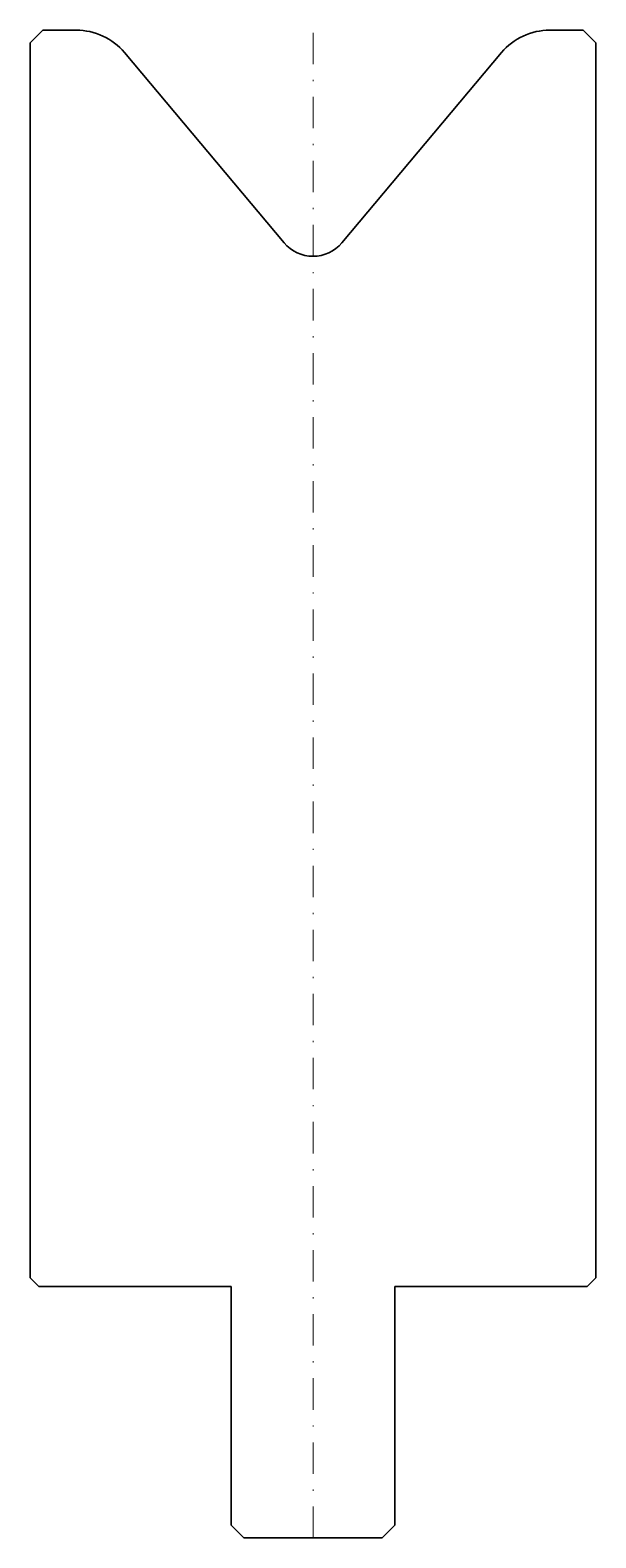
# Model space of a CAD drawing. Header units: millimetres. Extents: x -22 to 22, y -120 to 0.
import ezdxf

# ---------------------------------------------------------------- set-up
doc = ezdxf.new("R2010")
doc.units = ezdxf.units.MM
doc.header["$LTSCALE"] = 5
doc.linetypes.add('AUSGEZOGEN', pattern=[0])
doc.linetypes.add('DASHDOT', pattern=[1, 0.5, -0.25, 0, -0.25])
doc.layers.add('2', color=7, linetype='Continuous')

msp = doc.modelspace()

# ---------------------------------------------------------------- linework, layer by layer
at = {"layer": '2', "color": 7, "linetype": 'AUSGEZOGEN', "lineweight": 35}
for p, q in [((-21.5, 0), (-22.5, -1)), ((-18.83, 0), (-21.5, 0)), ((21.5, 0), (18.83, 0)), ((22.5, -1), (21.5, 0)), ((-22.5, -1), (-22.5, -99.3)), ((22.5, -99.3), (22.5, -1)), ((-2.3, -16.92), (-15, -1.79)), ((15, -1.79), (2.3, -16.92)), ((-22.5, -99.3), (-21.8, -100)), ((21.8, -100), (22.5, -99.3)), ((-21.8, -100), (-6.5, -100)), ((-6.5, -100), (-6.5, -119)), ((6.5, -119), (6.5, -100)), ((6.5, -100), (21.8, -100)), ((-6.5, -119), (-5.5, -120)), ((-5.5, -120), (5.5, -120)), ((5.5, -120), (6.5, -119))]:
    msp.add_line(p, q, dxfattribs=at)
at = {"layer": '2', "color": 7, "linetype": 'DASHDOT', "lineweight": 18}
msp.add_line((0, -120), (0, 0), dxfattribs=at)
at = {"layer": '2', "color": 7, "linetype": 'AUSGEZOGEN', "lineweight": 35}
for centre, radius, start, end in [((-18.83, -5), 5, 40, 90), ((18.83, -5), 5, 90, 140), ((0, -15), 3, 220, 320)]:
    msp.add_arc(centre, radius, start, end, dxfattribs=at)

doc.saveas('drawing.dxf')
